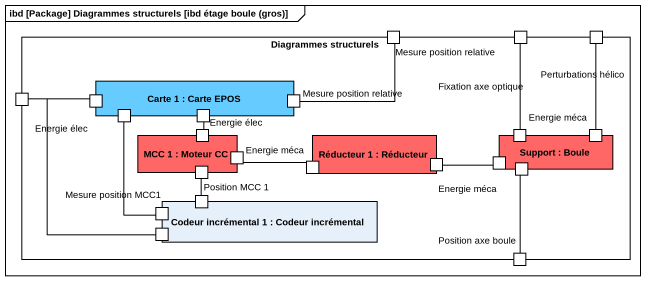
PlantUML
@startuml
mainframe ibd [Package] Diagrammes structurels [ibd étage boule (gros)]
rectangle "Diagrammes structurels" as Diagrammes_structurels {
  port "Mesure position relative" as Mesure_position_relative
  port "Fixation axe optique" as Fixation_axe_optique
  port "Perturbations hélico" as Perturbations_hélico
  rectangle "Carte 1 : Carte EPOS" as Carte_1 #66CCFF {
    port " " as port1
    port " " as port2
    port "Energie élec" as Energie_élec_2
    port "Mesure position relative" as Mesure_position_relative_2
  }
  port "Energie élec" as Energie_élec
  rectangle "MCC 1 : Moteur CC" as MCC_1 #FF6666 {
    port " " as port3
    port "Energie méca" as Energie_méca
    port "Position MCC 1" as Position_MCC_1
  }
  rectangle "Réducteur 1 : Réducteur" as Réducteur_1 #FF6666 {
    port " " as port4
    port "Energie méca" as Energie_méca_2
  }
  rectangle "Support : Boule" as Support #FF6666 {
    port " " as port5
    port "Energie méca" as Energie_méca_3
    port " " as port6
    port " " as port8
  }
  rectangle "Codeur incrémental 1 : Codeur incrémental" as Codeur_incrémental_1 {
    port " " as port7
    port " " as port9
    port "Mesure position MCC1" as Mesure_position_MCC1
  }
  port "Position axe boule" as Position_axe_boule
}
Mesure_position_relative -- Mesure_position_relative_2
Energie_élec -right- port1
Energie_élec -- port9
Energie_élec_2 -- port3
Energie_méca -right- port4
Energie_méca_2 -right- port5
Energie_méca_3 -up- Fixation_axe_optique
port6 -up- Perturbations_hélico
Position_MCC_1 -- port7
port8 -- Position_axe_boule
Mesure_position_MCC1 -up- port2
@enduml
